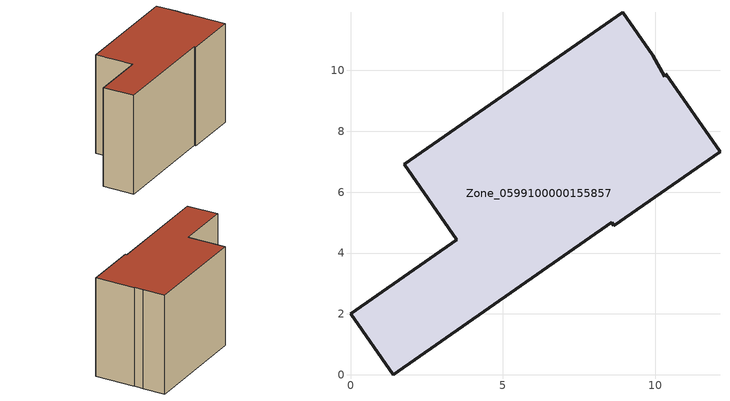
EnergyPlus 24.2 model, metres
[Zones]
Zone_0599100000155857
 floor ground (C_G): 8.57,5.01 1.41,0 0,2.01 3.49,4.44 1.76,6.92 8.93,11.91 9.92,10.49 10.32,9.79 10.34,9.89 12.13,7.32 8.64,4.9 z0
 wall outside (C_F): 1.76,6.92 3.49,4.44 0,2.01 1.41,0 8.57,5.01 8.64,4.9 12.13,7.32 10.34,9.89 10.32,9.79 9.92,10.49 8.93,11.91 1.76,6.92 z0:7.81
 roof outside (C_R): 1.41,0 8.57,5.01 8.64,4.9 12.13,7.32 10.34,9.89 10.32,9.79 9.92,10.49 8.93,11.91 1.76,6.92 3.49,4.44 0,2.01 z7.81
[BUILDING]
Pand.0599100000155857: North Axis=0; Terrain=City; Loads Convergence Tolerance Value=0.04; Temperature Convergence Tolerance Value=0.4; Solar Distribution=FullExterior; Maximum Number of Warmup Days=25; Minimum Number of Warmup Days=1
[Site:Location]
Rotterdam.The.Hague.AP_ZH_NLD Design_Conditions: Latitude=51.96; Longitude=4.45; Time Zone=1; Elevation=-4.5
[SITE:GROUNDTEMPERATURE:BUILDINGSURFACE]
18, 18, 18, 18, 18, 18, 18, 18, 18, 18, 18, 18
[MATERIAL] Thermal Absorptance=0.9; Solar Absorptance=0.7; Visible Absorptance=0.7
Name | Roughness | Thickness | Conductivity | Density | Specific Heat
G.TI.1975-1991 | MediumSmooth | 0.15 | 0.288461 | 540 | 1210
F.TI.1975-1991 | Rough | 0.3 | 0.230769 | 1920 | 840
R.TI.1975-1991 | MediumRough | 0.2 | 0.153846 | 1500 | 1000
[CONSTRUCTION]
C_G: G.TI.1975-1991
C_F: F.TI.1975-1991
C_R: R.TI.1975-1991
[ZONE]
Zone_0599100000155857: Type=1; Multiplier=1; Ceiling Height=Autocalculate; Volume=Autocalculate; Floor Area=autocalculate; Part of Total Floor Area=Yes
[ZONEINFILTRATION:DESIGNFLOWRATE]
Infil_Zone_0599100000155857: Zone or ZoneList or Space or SpaceList=Zone_0599100000155857; Schedule=AlwaysOn; Design Flow Rate Calculation Method=Flow/Area; Flow Rate per Floor Area=0.003; Constant Term Coefficient=1; Temperature Term Coefficient=0; Velocity Term Coefficient=0; Velocity Squared Term Coefficient=0
[HVACTEMPLATE:ZONE:IDEALLOADSAIRSYSTEM]
Zone_0599100000155857: Maximum Heating Supply Air Temperature=50; Minimum Cooling Supply Air Temperature=13; Maximum Heating Supply Air Humidity Ratio=0.0156; Minimum Cooling Supply Air Humidity Ratio=0.0077; Heating Limit=NoLimit; Cooling Limit=NoLimit; Dehumidification Control Type=ConstantSensibleHeatRatio; Cooling Sensible Heat Ratio=0.7; Dehumidification Setpoint=60; Humidification Control Type=None; Humidification Setpoint=30; Outdoor Air Method=None; Outdoor Air Flow Rate per Person=0.00944; Outdoor Air Flow Rate per Zone Floor Area=0; Outdoor Air Flow Rate per Zone=0; Demand Controlled Ventilation Type=None; Outdoor Air Economizer Type=NoEconomizer; Heat Recovery Type=None; Sensible Heat Recovery Effectiveness=0.7; Latent Heat Recovery Effectiveness=0.65
[ZONECONTROL:THERMOSTAT]
ThermostatControl_Zone_0599100000155857: Zone or ZoneList=Zone_0599100000155857; Control Type Schedule=DualSetpointControlType; Control 1=Thermostat_Zone_0599100000155857; Temperature Difference Between Cutout And Setpoint=0
[THERMOSTATSETPOINT:DUALSETPOINT]
Thermostat_Zone_0599100000155857: Heating Setpoint Temperature Schedule=HeatingSetpoint_Zone_0599100000155857; Cooling Setpoint Temperature Schedule=CoolingSetpoint_Zone_0599100000155857
[SCHEDULE:COMPACT]
HeatingSetpoint_Zone_0599100000155857: Through: 12/31, For: AllDays, Until: 24:00, 21
CoolingSetpoint_Zone_0599100000155857: Through: 12/31, For: AllDays, Until: 24:00, 24
DualSetpointControlType: Through: 12/31, For: AllDays, Until: 24:00, 4
AlwaysOn: Through: 12/31, For: AllDays, Until: 24:00, 1
